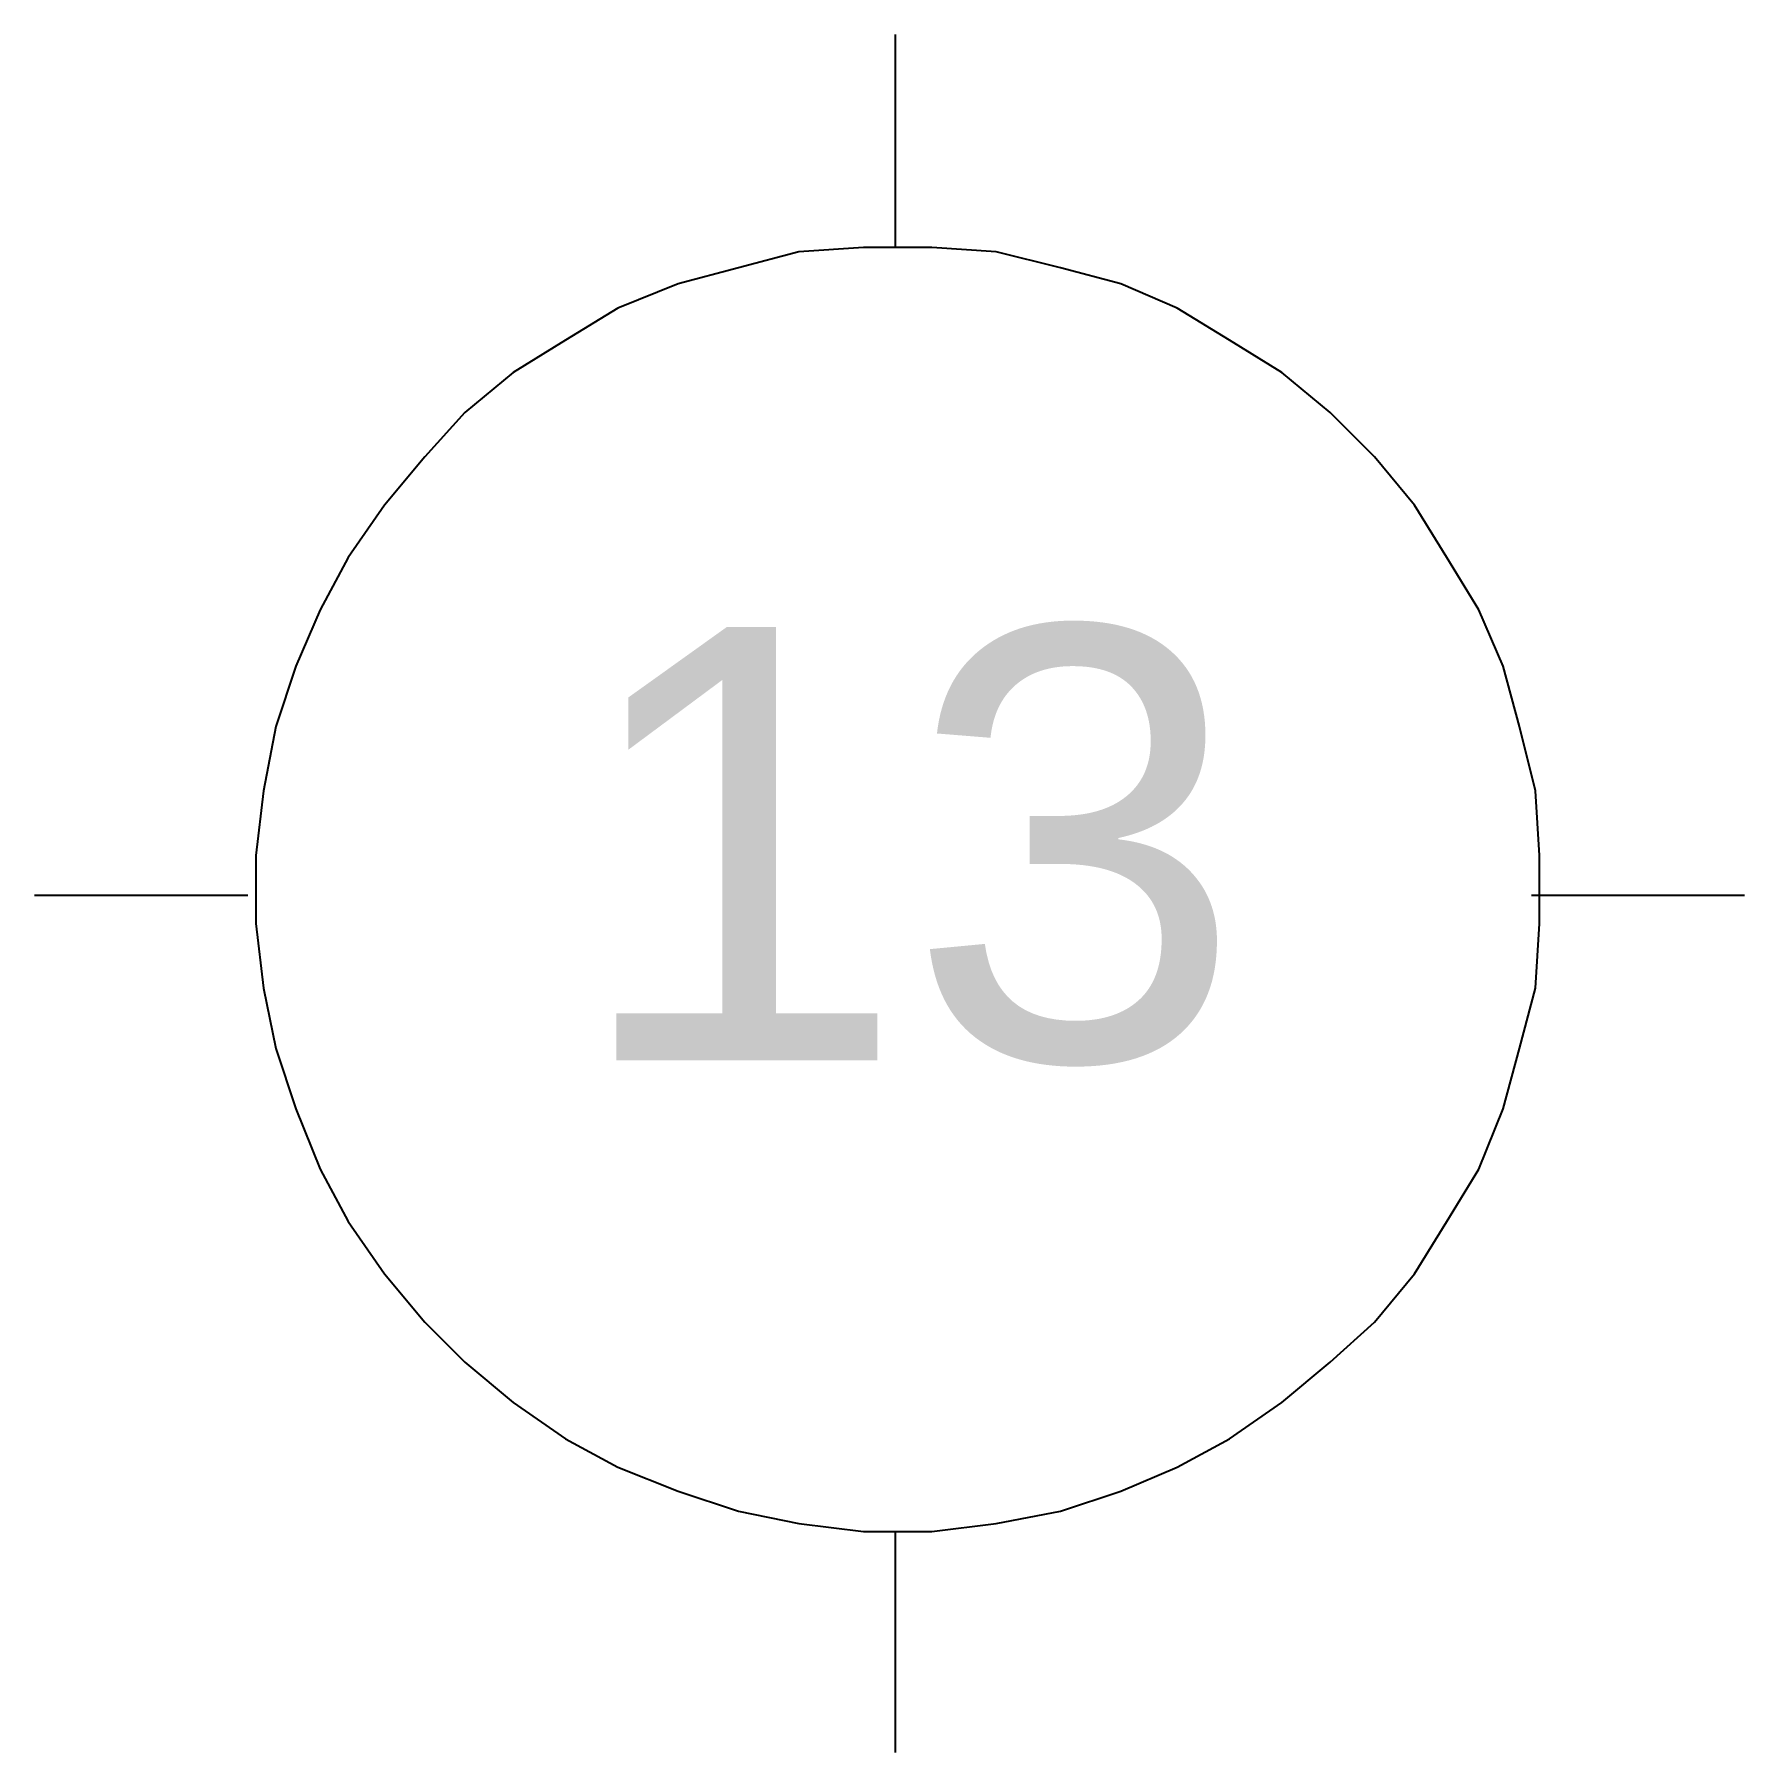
# Model space of a CAD drawing. Header units: millimetres. Extents: x 5 to 415, y 48 to 251.
# Drawn here: x 179.95 to 187.42, y 243.89 to 251.43 of the extents above; entities that cross this region are included whole.
import ezdxf

# ---------------------------------------------------------------- set-up
doc = ezdxf.new("R2010")
doc.units = ezdxf.units.MM
doc.layers.add('P', color=7, linetype='Continuous')
doc.layers.add('T', color=7, linetype='Continuous')

msp = doc.modelspace()

# ---------------------------------------------------------------- linework, layer by layer
at = {"layer": 'P'}
for points in [[(183.727, 250.49), (183.727, 251.425)], [(183.303, 250.472), (183.039, 250.402)], [(183.586, 250.49), (183.303, 250.472)], [(183.744, 250.49), (183.586, 250.49)], [(183.885, 250.49), (183.744, 250.49)], [(184.168, 250.472), (183.885, 250.49)], [(184.45, 250.402), (184.168, 250.472)], [(183.039, 250.402), (182.774, 250.331)], [(184.714, 250.331), (184.45, 250.402)], [(182.774, 250.331), (182.51, 250.225)], [(184.961, 250.225), (184.714, 250.331)], [(182.51, 250.225), (182.28, 250.084)], [(185.191, 250.084), (184.961, 250.225)], [(182.28, 250.084), (182.051, 249.943)], [(185.42, 249.943), (185.191, 250.084)], [(182.051, 249.943), (181.839, 249.767)], [(185.632, 249.767), (185.42, 249.943)], [(181.839, 249.767), (181.663, 249.573)], [(185.826, 249.573), (185.632, 249.767)], [(181.663, 249.573), (181.487, 249.361)], [(186.002, 249.361), (185.826, 249.573)], [(181.487, 249.361), (181.328, 249.132)], [(186.143, 249.132), (186.002, 249.361)], [(181.328, 249.132), (181.204, 248.902)], [(186.284, 248.902), (186.143, 249.132)], [(181.204, 248.902), (181.098, 248.655)], [(186.39, 248.655), (186.284, 248.902)], [(181.098, 248.655), (181.01, 248.391)], [(186.461, 248.391), (186.39, 248.655)], [(181.01, 248.391), (180.957, 248.109)], [(186.531, 248.109), (186.461, 248.391)], [(180.957, 248.109), (180.922, 247.826)], [(186.549, 247.826), (186.531, 248.109)], [(180.922, 247.826), (180.922, 247.685)], [(186.549, 247.685), (186.549, 247.826)], [(180.922, 247.685), (180.922, 247.527)], [(186.549, 247.527), (186.549, 247.685)], [(180.887, 247.65), (179.952, 247.65)], [(187.448, 247.65), (186.514, 247.65)], [(180.922, 247.527), (180.957, 247.244)], [(186.531, 247.244), (186.549, 247.527)], [(180.957, 247.244), (181.01, 246.98)], [(186.461, 246.98), (186.531, 247.244)], [(181.01, 246.98), (181.098, 246.715)], [(186.39, 246.715), (186.461, 246.98)], [(181.098, 246.715), (181.204, 246.451)], [(186.284, 246.451), (186.39, 246.715)], [(181.204, 246.451), (181.328, 246.221)], [(186.143, 246.221), (186.284, 246.451)], [(181.328, 246.221), (181.487, 245.992)], [(186.002, 245.992), (186.143, 246.221)], [(181.487, 245.992), (181.663, 245.78)], [(185.826, 245.78), (186.002, 245.992)], [(181.663, 245.78), (181.839, 245.604)], [(185.632, 245.604), (185.826, 245.78)], [(181.839, 245.604), (182.051, 245.428)], [(185.42, 245.428), (185.632, 245.604)], [(182.051, 245.428), (182.28, 245.269)], [(185.191, 245.269), (185.42, 245.428)], [(182.28, 245.269), (182.51, 245.145)], [(184.961, 245.145), (185.191, 245.269)], [(182.51, 245.145), (182.774, 245.039)], [(184.714, 245.039), (184.961, 245.145)], [(182.774, 245.039), (183.039, 244.951)], [(184.45, 244.951), (184.714, 245.039)], [(183.039, 244.951), (183.303, 244.898)], [(184.168, 244.898), (184.45, 244.951)], [(183.303, 244.898), (183.586, 244.863)], [(183.885, 244.863), (184.168, 244.898)], [(183.586, 244.863), (183.744, 244.863)], [(183.727, 243.893), (183.727, 244.863)], [(183.744, 244.863), (183.885, 244.863)]]:
    msp.add_lwpolyline(points, dxfattribs=at)

# ---------------------------------------------------------------- texts
at = {"layer": 'T', "insert": (182.3, 246.9), "char_height": 1.9, "attachment_point": 7}
msp.add_mtext('{\\fArial|b0|i0|c0|p18;13}', dxfattribs=at)

doc.saveas('drawing.dxf')
